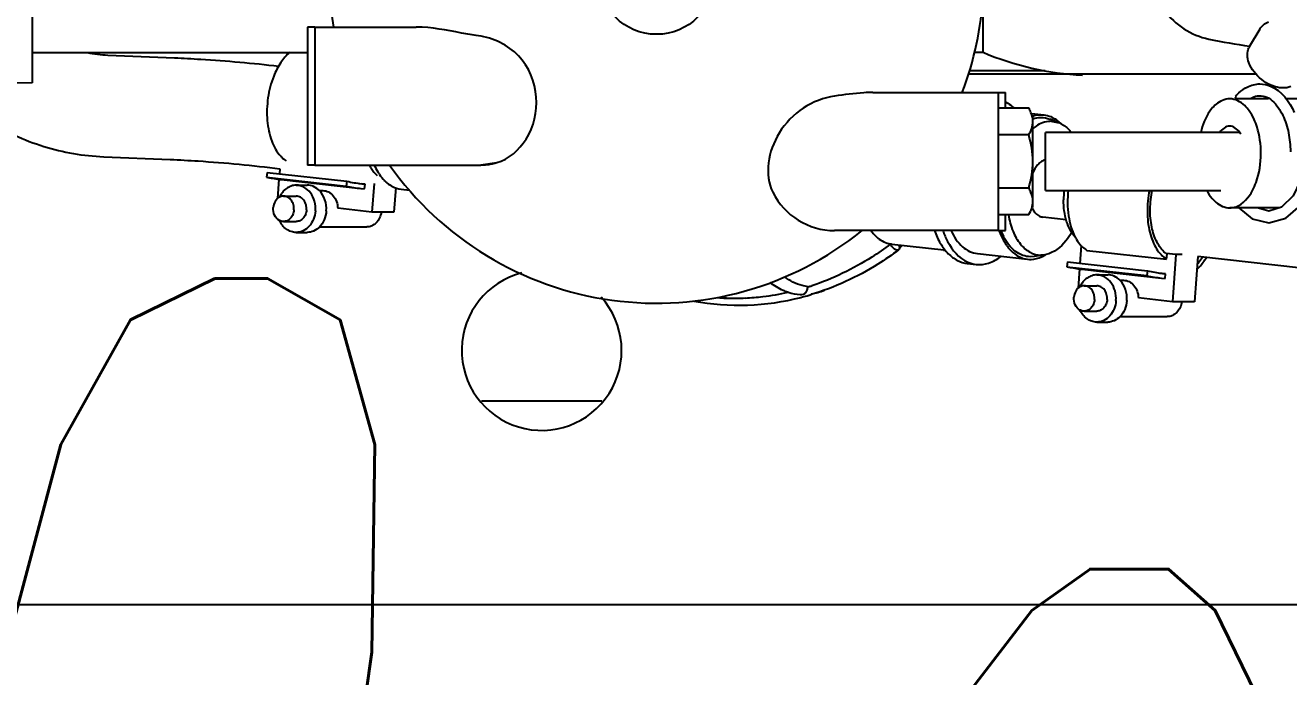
# Model space of a CAD drawing. Header units: millimetres. Extents: x 9130 to 9550, y -18883 to -17651.
# Drawn here: x 9351.85 to 9353.588, y -18047.655 to -18046.759 of the extents above; entities that cross this region are included whole.
import ezdxf

# ---------------------------------------------------------------- set-up
doc = ezdxf.new("R2010")
doc.units = ezdxf.units.MM
for name, color, linetype in [('1978540_DXF_CONTINUOUS_LINE', 7, 'Continuous'), ('2588541_VG01DXF_CONTINUOUS_LINE', 7, 'Continuous'), ('2620490_VG01DXF_CONTINUOUS_LINE', 7, 'Continuous'), ('2685282_CP02DXF_CONTINUOUS_LINE', 7, 'Continuous'), ('3551370_DKREDXF_CONTINUOUS_LINE', 7, 'Continuous'), ('3570567_DXF_CONTINUOUS_LINE', 7, 'Continuous'), ('3570570_DXF_CONTINUOUS_LINE', 7, 'Continuous'), ('3884027_DKREDXF_CONTINUOUS_LINE', 7, 'Continuous')]:
    doc.layers.add(name, color=color, linetype=linetype)
doc.styles.add('KOTE ZA MONNTAZU', font='simplex.shx', dxfattribs={"width": 0.7, "oblique": 8, "height": 3})
doc.dimstyles.new('KOTE ZA MONTAZU u cm', dxfattribs={"dimscale": 0, "dimtxt": 1.5, "dimasz": 1.5, "dimexe": 0.8, "dimexo": 0.1, "dimgap": 1, "dimtad": 1, "dimdec": 1, "dimlfac": 10, "dimzin": 12, "dimdsep": 46, "dimtxsty": 'KOTE ZA MONNTAZU', "dimcen": 1.5, "dimclrt": 1, "dimadec": 0, "dimazin": 0, "dimtfac": 1, "dimtdec": 1, "dimtmove": 0, "dimatfit": 3, "dimfxl": 1, "dimtolj": 2, "dimtzin": 0, "dimarcsym": 0})

# ---------------------------------------------------------------- blocks, each defined once
blk = doc.blocks.new('*D1102')
at = {"color": 0, "lineweight": -2, "transparency": 16777216}
for p, q in [((9345.4099, -18047.6265), (9345.4099, -18048.7074)), ((9359.4099, -18047.6265), (9359.4099, -18048.7074)), ((9346.0099, -18048.5074), (9358.8099, -18048.5074))]:
    blk.add_line(p, q, dxfattribs=at)
at = {"color": 0, "transparency": 16777216}
for points in [[(9346.0099, -18048.4074), (9346.0099, -18048.6074), (9345.4099, -18048.5074)], [(9358.8099, -18048.4074), (9358.8099, -18048.6074), (9359.4099, -18048.5074)]]:
    blk.add_solid(points, dxfattribs=at)
at = {"layer": 'Defpoints', "color": 0, "transparency": 16777216}
for p in [(9345.4099, -18047.5265), (9359.4099, -18047.5265), (9359.4099, -18048.5074)]:
    blk.add_point(p, dxfattribs=at)
at = {"color": 1, "transparency": 16777216, "insert": (9352.4099, -18047.7074), "char_height": 3, "width": 6.923188, "attachment_point": 5, "style": 'KOTE ZA MONNTAZU'}
blk.add_mtext('\\A2;{\\H0.4x;140 cm}', dxfattribs=at)

msp = doc.modelspace()

# ---------------------------------------------------------------- linework, layer by layer
at = {"layer": '1978540_DXF_CONTINUOUS_LINE', "color": 7, "linetype": 'Continuous'}
for p, q in [((9353.2341, -18046.8804), (9353.2507, -18046.8823)), ((9353.2719, -18046.8934), (9353.2587, -18046.8882)), ((9353.2604, -18046.8912), (9353.2719, -18046.8934)), ((9352.3665, -18046.9845), (9352.3783, -18046.9859)), ((9353.2814, -18047.0266), (9353.2491, -18047.023)), ((9353.0395, -18047.0603), (9353.0414, -18047.0603)), ((9353.0414, -18047.0601), (9353.1129, -18047.0681)), ((9353.1129, -18047.0675), (9353.1128, -18047.069)), ((9353.1156, -18047.0693), (9353.1128, -18047.069)), ((9353.1455, -18047.0869), (9353.1576, -18047.0882)), ((9353.1459, -18047.085), (9353.146, -18047.085)), ((9353.1593, -18047.0733), (9353.2284, -18047.0811)), ((9353.2376, -18047.0771), (9353.2324, -18047.0775)), ((9353.2516, -18047.0749), (9353.2376, -18047.0771)), ((9353.2516, -18047.0749), (9353.2467, -18047.0753)), ((9352.8285, -18047.1346), (9352.8283, -18047.1347))]:
    msp.add_line(p, q, dxfattribs=at)
for centre, radius, start, end in [((9353.2595, -18046.9245), 0.0334, 64.408, 68.2573), ((9353.2373, -18046.9303), 0.0513, 44.288, 46.9154), ((9353.2704, -18046.9436), 0.055, 126.0212, 129.4226), ((9352.3956, -18046.924), 0.0714, 210.9999, 214.6903), ((9352.3799, -18046.9366), 0.0512, 224.6005, 226.7122), ((9352.3787, -18046.9378), 0.0495, 226.72, 227.4558), ((9353.275, -18047.0093), 0.0894, 201.3372, 206.7208), ((9353.0451, -18047.0272), 0.0331, 260.4836, 263.6059), ((9352.8588, -18046.7985), 0.3294, 305.9918, 306.2881), ((9352.8598, -18046.8), 0.3276, 306.2878, 306.8612), ((9353.2281, -18047.035), 0.047, 294.5627, 300.4442), ((9353.2464, -18047.0418), 0.0335, 279.0303, 282.1116), ((9353.2266, -18047.0323), 0.0501, 300.3892, 300.9509), ((9353.2259, -18047.0313), 0.0513, 300.9546, 302.4123), ((9352.8221, -18046.7859), 0.3491, 287.3871, 288.2486), ((9352.831, -18046.7998), 0.3445, 259.6326, 284.3944), ((9352.8253, -18046.8011), 0.3336, 265.9719, 269.9987), ((9352.831, -18046.7339), 0.4008, 266.2124, 267.5686), ((9352.8253, -18046.8013), 0.3334, 270.0001, 270.5145), ((9352.8253, -18046.8011), 0.3335, 270.5516, 272.5024), ((9352.8253, -18046.8003), 0.3344, 272.5047, 276.6732), ((9352.8247, -18046.796), 0.3387, 276.6828, 282.6487), ((9352.9204, -18047.0583), 0.0714, 252.3688, 266.131), ((9352.8288, -18046.7897), 0.3548, 284.3203, 285.7514), ((9352.8283, -18046.7879), 0.3568, 285.7509, 286.6711)]:
    msp.add_arc(centre, radius, start, end, dxfattribs=at)
msp.add_ellipse((9353.1548, -18046.9722), major_axis=(-0.1961, 0.0158), ratio=0.50761, start_param=1.396559, end_param=1.403575, dxfattribs=at)
for points, knots in [([(9353.198, -18046.8644), (9353.199, -18046.8649), (9353.203, -18046.8673), (9353.2066, -18046.8703), (9353.2092, -18046.8728)], [0, 0, 0, 0, 0.241424, 1, 1, 1, 1]), ([(9353.2356, -18046.884), (9353.2368, -18046.8836), (9353.2417, -18046.8822), (9353.2469, -18046.8819), (9353.2507, -18046.8823)], [0, 0, 0, 0, 0.257783, 1, 1, 1, 1]), ([(9353.2604, -18046.8912), (9353.2592, -18046.8912), (9353.2545, -18046.8915), (9353.2498, -18046.8928), (9353.2464, -18046.8943)], [0, 0, 0, 0, 0.242696, 1, 1, 1, 1]), ([(9353.274, -18046.8943), (9353.2753, -18046.895), (9353.2809, -18046.8981), (9353.2857, -18046.9027), (9353.2887, -18046.9065)], [0, 0, 0, 0, 0.235623, 1, 1, 1, 1]), ([(9353.2446, -18046.9487), (9353.2441, -18046.9492), (9353.2421, -18046.9511), (9353.2405, -18046.9533), (9353.2393, -18046.9551)], [0, 0, 0, 0, 0.237083, 1, 1, 1, 1]), ([(9353.253, -18046.9439), (9353.2523, -18046.9441), (9353.2492, -18046.9451), (9353.2464, -18046.947), (9353.2446, -18046.9487)], [0, 0, 0, 0, 0.232833, 1, 1, 1, 1]), ([(9352.3228, -18046.9518), (9352.3236, -18046.9532), (9352.3267, -18046.9583), (9352.3305, -18046.963), (9352.3337, -18046.9659)], [0, 0, 0, 0, 0.265306, 1, 1, 1, 1]), ([(9352.3453, -18046.9743), (9352.346, -18046.975), (9352.3489, -18046.9775), (9352.3522, -18046.9796), (9352.3547, -18046.9809)], [0, 0, 0, 0, 0.25905, 1, 1, 1, 1]), ([(9353.235, -18047.0111), (9353.2353, -18047.0117), (9353.2365, -18047.0141), (9353.2381, -18047.0163), (9353.2394, -18047.0177)], [0, 0, 0, 0, 0.264986, 1, 1, 1, 1]), ([(9353.2019, -18047.02), (9353.2032, -18047.0277), (9353.2071, -18047.042), (9353.2171, -18047.06), (9353.2305, -18047.0723), (9353.2415, -18047.0753), (9353.2467, -18047.0753)], [0, 0, 0, 0, 0.306666, 0.572753, 0.798236, 1, 1, 1, 1]), ([(9353.0172, -18047.047), (9353.0188, -18047.0487), (9353.0251, -18047.0547), (9353.0334, -18047.0588), (9353.0396, -18047.0599)], [0, 0, 0, 0, 0.270283, 1, 1, 1, 1]), ([(9353.1001, -18047.0416), (9353.1024, -18047.0478), (9353.1076, -18047.0592), (9353.1182, -18047.0734), (9353.1309, -18047.0832), (9353.1407, -18047.0863), (9353.1454, -18047.0869)], [0, 0, 0, 0, 0.294237, 0.555215, 0.786615, 1, 1, 1, 1]), ([(9353.1118, -18047.0416), (9353.1136, -18047.0467), (9353.1208, -18047.0637), (9353.1338, -18047.0795), (9353.1459, -18047.085)], [0, 0, 0, 0, 0.289935, 1, 1, 1, 1]), ([(9353.1231, -18047.0417), (9353.1269, -18047.05), (9353.1361, -18047.0644), (9353.1519, -18047.0725), (9353.1593, -18047.0733)], [0, 0, 0, 0, 0.548899, 1, 1, 1, 1]), ([(9353.189, -18047.0417), (9353.191, -18047.0471), (9353.1955, -18047.057), (9353.2047, -18047.0694), (9353.2158, -18047.0779), (9353.2243, -18047.0806), (9353.2284, -18047.0811)], [0, 0, 0, 0, 0.294237, 0.555213, 0.78661, 1, 1, 1, 1]), ([(9353.2324, -18047.0775), (9353.2288, -18047.0775), (9353.2213, -18047.0762), (9353.2069, -18047.0681), (9353.1992, -18047.0573), (9353.1952, -18047.0495)], [0, 0, 0, 0, 0.22263, 0.456433, 1, 1, 1, 1]), ([(9353.289, -18047.0442), (9353.2866, -18047.0482), (9353.2779, -18047.0612), (9353.2644, -18047.0722), (9353.2534, -18047.0746)], [0, 0, 0, 0, 0.291368, 1, 1, 1, 1]), ([(9353.0509, -18047.068), (9353.0417, -18047.075), (9353.0046, -18047.1007), (9352.9629, -18047.12), (9352.9307, -18047.1296)], [0, 0, 0, 0, 0.255216, 1, 1, 1, 1]), ([(9353.0395, -18047.0603), (9353.0312, -18047.0666), (9352.9977, -18047.0899), (9352.9604, -18047.1079), (9352.9315, -18047.1175)], [0, 0, 0, 0, 0.255138, 1, 1, 1, 1]), ([(9353.0509, -18047.068), (9353.0504, -18047.0684), (9353.0483, -18047.0689), (9353.0448, -18047.067), (9353.0426, -18047.0649), (9353.0415, -18047.0635)], [0, 0, 0, 0, 0.170813, 0.52924, 1, 1, 1, 1]), ([(9353.0511, -18047.0612), (9353.0514, -18047.0619), (9353.0522, -18047.064), (9353.0522, -18047.0671), (9353.0509, -18047.068)], [0, 0, 0, 0, 0.33034, 1, 1, 1, 1]), ([(9353.1576, -18047.0882), (9353.1633, -18047.0889), (9353.1758, -18047.0873), (9353.1865, -18047.0811), (9353.1915, -18047.0772)], [0, 0, 0, 0, 0.472778, 1, 1, 1, 1]), ([(9353.2284, -18047.0811), (9353.23, -18047.0812), (9353.2366, -18047.0815), (9353.2431, -18047.0798), (9353.2476, -18047.0777)], [0, 0, 0, 0, 0.243116, 1, 1, 1, 1]), ([(9352.9265, -18047.1188), (9352.9237, -18047.1185), (9352.9121, -18047.1165), (9352.9013, -18047.1108), (9352.8943, -18047.1053)], [0, 0, 0, 0, 0.242949, 1, 1, 1, 1]), ([(9352.8988, -18047.1264), (9352.8965, -18047.1257), (9352.8877, -18047.1224), (9352.8796, -18047.1175), (9352.874, -18047.1131)], [0, 0, 0, 0, 0.246254, 1, 1, 1, 1]), ([(9352.9156, -18047.1295), (9352.917, -18047.1296), (9352.9199, -18047.1295), (9352.9233, -18047.127), (9352.9252, -18047.1233), (9352.926, -18047.1206), (9352.9265, -18047.1191)], [0, 0, 0, 0, 0.265181, 0.487834, 0.721414, 1, 1, 1, 1])]:
    msp.add_open_spline(points, degree=3, knots=knots, dxfattribs=at)
for points in [[(9353.2356, -18046.8877), (9353.2392, -18046.8865), (9353.243, -18046.8858), (9353.2467, -18046.8858)], [(9353.2464, -18046.8943), (9353.2435, -18046.8956), (9353.2407, -18046.8973), (9353.2381, -18046.8992)], [(9353.2467, -18046.8858), (9353.2508, -18046.8858), (9353.2549, -18046.8867), (9353.2587, -18046.8882)], [(9353.2507, -18046.8823), (9353.254, -18046.8827), (9353.2572, -18046.8835), (9353.2602, -18046.8848)], [(9353.2602, -18046.8848), (9353.2629, -18046.886), (9353.2655, -18046.8875), (9353.2679, -18046.8892)], [(9353.2679, -18046.8892), (9353.2694, -18046.8903), (9353.2709, -18046.8916), (9353.2723, -18046.8928)], [(9352.3297, -18046.9516), (9352.3311, -18046.9547), (9352.3327, -18046.9578), (9352.3345, -18046.9608)], [(9352.3369, -18046.9646), (9352.3389, -18046.9674), (9352.3411, -18046.9701), (9352.3435, -18046.9725)], [(9353.2393, -18046.9551), (9353.2378, -18046.9573), (9353.2366, -18046.9597), (9353.2355, -18046.9621)], [(9352.3547, -18046.9809), (9352.3584, -18046.9828), (9352.3624, -18046.9841), (9352.3665, -18046.9845)], [(9353.2394, -18047.0177), (9353.2409, -18047.0194), (9353.2427, -18047.0208), (9353.2447, -18047.0217)], [(9353.2447, -18047.0217), (9353.2461, -18047.0224), (9353.2476, -18047.0228), (9353.2491, -18047.023)], [(9353.013, -18047.0418), (9353.0143, -18047.0436), (9353.0157, -18047.0453), (9353.0172, -18047.047)], [(9353.0415, -18047.0635), (9353.0408, -18047.0625), (9353.0401, -18047.0614), (9353.0395, -18047.0603)], [(9353.146, -18047.085), (9353.1497, -18047.0867), (9353.1536, -18047.0878), (9353.1576, -18047.0882)], [(9352.9489, -18047.124), (9352.943, -18047.1264), (9352.9368, -18047.1281), (9352.9305, -18047.129)]]:
    msp.add_open_spline(points, degree=3, dxfattribs=at)
at = {"layer": '2588541_VG01DXF_CONTINUOUS_LINE', "color": 7, "linetype": 'Continuous'}
for p, q in [((9351.9633, -18046.8001), (9352.0548, -18046.8039)), ((9351.9575, -18046.94), (9352.049, -18046.9438)), ((9353.6051, -18047.0931), (9353.4626, -18047.0771))]:
    msp.add_line(p, q, dxfattribs=at)
for centre, radius, start, end in [((9351.971, -18046.6175), 0.1827, 258.5166, 267.5835), ((9353.3982, -18046.9995), 0.1204, 173.662, 179.9762)]:
    msp.add_arc(centre, radius, start, end, dxfattribs=at)
for points, knots in [([(9351.6827, -18046.7699), (9351.6964, -18046.7944), (9351.7302, -18046.8402), (9351.7964, -18046.8937), (9351.8737, -18046.9291), (9351.9296, -18046.9388), (9351.9575, -18046.94)], [0, 0, 0, 0, 0.250152, 0.501004, 0.751314, 1, 1, 1, 1]), ([(9352.0548, -18046.8039), (9352.0668, -18046.8044), (9352.1147, -18046.8069), (9352.1625, -18046.8111), (9352.1981, -18046.8153)], [0, 0, 0, 0, 0.251344, 1, 1, 1, 1]), ([(9352.049, -18046.9438), (9352.0618, -18046.9443), (9352.1122, -18046.947), (9352.1625, -18046.9517), (9352.1998, -18046.9566)], [0, 0, 0, 0, 0.254123, 1, 1, 1, 1]), ([(9353.2937, -18047.0507), (9353.2882, -18047.0447), (9353.28, -18047.0276), (9353.2778, -18047.0094), (9353.2778, -18046.9994)], [0, 0, 0, 0, 0.451887, 1, 1, 1, 1])]:
    msp.add_open_spline(points, degree=3, knots=knots, dxfattribs=at)
at = {"layer": '2620490_VG01DXF_CONTINUOUS_LINE', "color": 7, "linetype": 'Continuous'}
for p, q in [((9352.1822, -18046.9615), (9352.1812, -18046.968)), ((9352.1822, -18046.9615), (9352.292, -18046.9738)), ((9352.1996, -18046.9567), (9352.1991, -18046.9634)), ((9352.1812, -18046.968), (9352.291, -18046.9803)), ((9352.1985, -18046.971), (9352.1966, -18046.9975)), ((9352.2014, -18046.9714), (9352.3112, -18046.9837)), ((9352.2222, -18046.9791), (9352.2372, -18046.9791)), ((9352.292, -18046.9738), (9352.291, -18046.9803)), ((9352.3086, -18046.9767), (9352.3169, -18046.9776)), ((9352.3112, -18046.9837), (9352.3164, -18046.9842)), ((9352.3169, -18046.9776), (9352.3119, -18046.9771)), ((9352.3164, -18046.9842), (9352.3169, -18046.9776)), ((9352.3293, -18046.977), (9352.3264, -18047.0161)), ((9352.3592, -18046.9824), (9352.3567, -18047.0161)), ((9352.2049, -18046.9941), (9352.2222, -18046.9941)), ((9352.2541, -18046.9866), (9352.259, -18046.9866)), ((9352.3264, -18047.0161), (9352.2794, -18047.0108)), ((9352.3567, -18047.0161), (9352.3264, -18047.0161)), ((9352.2049, -18047.0291), (9352.2222, -18047.0291)), ((9352.2541, -18047.0366), (9352.3192, -18047.0366)), ((9352.2222, -18047.0441), (9352.2372, -18047.0441)), ((9353.3022, -18047.0623), (9353.3003, -18047.0867)), ((9353.3099, -18047.0688), (9353.4196, -18047.0811)), ((9353.2834, -18047.0848), (9353.2825, -18047.0913)), ((9353.2834, -18047.0848), (9353.3932, -18047.0971)), ((9353.4324, -18047.0747), (9353.419, -18047.0732)), ((9353.4196, -18047.0811), (9353.4202, -18047.0742)), ((9353.4324, -18047.0747), (9353.4276, -18047.1394)), ((9353.4409, -18047.0747), (9353.4324, -18047.0747)), ((9353.4626, -18047.0771), (9353.4579, -18047.1394)), ((9353.2825, -18047.0913), (9353.3922, -18047.1036)), ((9353.2998, -18047.0943), (9353.2978, -18047.1209)), ((9353.3027, -18047.0947), (9353.4124, -18047.107)), ((9353.3235, -18047.1025), (9353.3385, -18047.1025)), ((9353.3932, -18047.0971), (9353.3922, -18047.1036)), ((9353.4098, -18047.1), (9353.4182, -18047.101)), ((9353.4182, -18047.101), (9353.4132, -18047.1005)), ((9353.4177, -18047.1075), (9353.4182, -18047.101)), ((9353.3062, -18047.1175), (9353.3235, -18047.1175)), ((9353.3553, -18047.11), (9353.3603, -18047.11)), ((9353.4124, -18047.107), (9353.4177, -18047.1075)), ((9353.4276, -18047.1394), (9353.3807, -18047.1341)), ((9353.4579, -18047.1394), (9353.4276, -18047.1394)), ((9353.3062, -18047.1525), (9353.3235, -18047.1525)), ((9353.3235, -18047.1675), (9353.3385, -18047.1675)), ((9353.3553, -18047.16), (9353.4205, -18047.16))]:
    msp.add_line(p, q, dxfattribs=at)
for centre, radius, start, end in [((9352.2218, -18046.7893), 0.1832, 257.1886, 262.691), ((9352.2217, -18046.7903), 0.1823, 262.6983, 263.6092), ((9352.3316, -18046.8017), 0.1831, 257.1884, 263.6), ((9352.3321, -18046.7973), 0.1809, 257.1884, 263.6001), ((9353.4387, -18047.0469), 0.033, 230.2813, 235.8489), ((9353.3231, -18046.9126), 0.1832, 257.1886, 262.691), ((9353.3229, -18046.9136), 0.1823, 262.6983, 263.6092), ((9353.4328, -18046.925), 0.1831, 257.1884, 263.6), ((9353.4333, -18046.9206), 0.1809, 257.1884, 263.6001)]:
    msp.add_arc(centre, radius, start, end, dxfattribs=at)
for points, knots in [([(9352.2134, -18046.7963), (9352.2086, -18046.8003), (9352.2, -18046.8105), (9352.194, -18046.8224), (9352.1913, -18046.829)], [0, 0, 0, 0, 0.465244, 1, 1, 1, 1]), ([(9352.1913, -18046.829), (9352.1875, -18046.8386), (9352.1823, -18046.8589), (9352.1813, -18046.8895), (9352.1868, -18046.9173), (9352.1954, -18046.9332), (9352.2009, -18046.9391)], [0, 0, 0, 0, 0.268905, 0.541657, 0.791601, 1, 1, 1, 1]), ([(9352.2009, -18046.9391), (9352.2015, -18046.9397), (9352.2038, -18046.9421), (9352.2065, -18046.9442), (9352.2086, -18046.9455)], [0, 0, 0, 0, 0.26014, 1, 1, 1, 1]), ([(9352.2222, -18046.9791), (9352.2199, -18046.9791), (9352.2151, -18046.9799), (9352.2062, -18046.9846), (9352.2013, -18046.9909), (9352.1992, -18046.9956)], [0, 0, 0, 0, 0.23575, 0.479049, 1, 1, 1, 1]), ([(9352.2487, -18047.0146), (9352.249, -18047.0102), (9352.2482, -18047.0013), (9352.2427, -18046.9895), (9352.2337, -18046.9812), (9352.2259, -18046.9791), (9352.2222, -18046.9791)], [0, 0, 0, 0, 0.272433, 0.533511, 0.774697, 1, 1, 1, 1]), ([(9352.2541, -18046.9866), (9352.2519, -18046.9843), (9352.2466, -18046.9805), (9352.2403, -18046.9791), (9352.2372, -18046.9791)], [0, 0, 0, 0, 0.512573, 1, 1, 1, 1]), ([(9352.1992, -18046.9956), (9352.1968, -18046.9969), (9352.1925, -18047.0013), (9352.1909, -18047.007), (9352.1907, -18047.01)], [0, 0, 0, 0, 0.477025, 1, 1, 1, 1]), ([(9352.2049, -18046.9941), (9352.2034, -18046.9941), (9352.2014, -18046.9945), (9352.1997, -18046.9954), (9352.1992, -18046.9956)], [0, 0, 0, 0, 0.74477, 1, 1, 1, 1]), ([(9352.2191, -18047.0132), (9352.2193, -18047.0108), (9352.2189, -18047.0061), (9352.2159, -18046.9997), (9352.2111, -18046.9953), (9352.2069, -18046.9941), (9352.2049, -18046.9941)], [0, 0, 0, 0, 0.272438, 0.533511, 0.774697, 1, 1, 1, 1]), ([(9352.2365, -18047.0132), (9352.2366, -18047.0108), (9352.2362, -18047.0061), (9352.2333, -18046.9997), (9352.2284, -18046.9953), (9352.2242, -18046.9941), (9352.2222, -18046.9941)], [0, 0, 0, 0, 0.272438, 0.533511, 0.774697, 1, 1, 1, 1]), ([(9352.2637, -18047.0146), (9352.2641, -18047.0094), (9352.2629, -18046.9991), (9352.2576, -18046.99), (9352.2541, -18046.9866)], [0, 0, 0, 0, 0.514785, 1, 1, 1, 1]), ([(9352.259, -18046.9866), (9352.2617, -18046.9866), (9352.2671, -18046.988), (9352.2738, -18046.9935), (9352.2782, -18047.0015), (9352.2794, -18047.0077), (9352.2794, -18047.0108)], [0, 0, 0, 0, 0.226699, 0.467473, 0.727149, 1, 1, 1, 1]), ([(9353.2842, -18046.9862), (9353.2829, -18046.9978), (9353.283, -18047.0199), (9353.289, -18047.0414), (9353.2938, -18047.0505)], [0, 0, 0, 0, 0.531434, 1, 1, 1, 1]), ([(9353.396, -18046.9862), (9353.394, -18046.9959), (9353.392, -18047.0153), (9353.3946, -18047.039), (9353.4, -18047.0559), (9353.4066, -18047.0693), (9353.4139, -18047.0776), (9353.4196, -18047.0811)], [0, 0, 0, 0, 0.289428, 0.564504, 0.689932, 0.804637, 1, 1, 1, 1]), ([(9353.4176, -18047.0722), (9353.4129, -18047.0683), (9353.4048, -18047.057), (9353.3981, -18047.036), (9353.3961, -18047.0116), (9353.398, -18046.9946), (9353.3999, -18046.9862)], [0, 0, 0, 0, 0.201413, 0.443646, 0.716398, 1, 1, 1, 1]), ([(9352.1992, -18047.0277), (9352.1963, -18047.0261), (9352.1916, -18047.0206), (9352.1904, -18047.0136), (9352.1907, -18047.01)], [0, 0, 0, 0, 0.476232, 1, 1, 1, 1]), ([(9352.2191, -18047.0132), (9352.219, -18047.0153), (9352.2181, -18047.0194), (9352.2149, -18047.0247), (9352.2104, -18047.0283), (9352.2067, -18047.0291), (9352.2049, -18047.0291)], [0, 0, 0, 0, 0.272822, 0.531841, 0.772542, 1, 1, 1, 1]), ([(9352.2365, -18047.0132), (9352.2363, -18047.0153), (9352.2354, -18047.0194), (9352.2322, -18047.0247), (9352.2277, -18047.0283), (9352.224, -18047.0291), (9352.2222, -18047.0291)], [0, 0, 0, 0, 0.272822, 0.531841, 0.772542, 1, 1, 1, 1]), ([(9352.2487, -18047.0146), (9352.2484, -18047.0185), (9352.2467, -18047.0261), (9352.2408, -18047.0359), (9352.2324, -18047.0425), (9352.2255, -18047.0441), (9352.2222, -18047.0441)], [0, 0, 0, 0, 0.27281, 0.531839, 0.772541, 1, 1, 1, 1]), ([(9352.2637, -18047.0146), (9352.2634, -18047.0188), (9352.2615, -18047.0269), (9352.2569, -18047.0339), (9352.2541, -18047.0367)], [0, 0, 0, 0, 0.514427, 1, 1, 1, 1]), ([(9352.3393, -18047.0161), (9352.3389, -18047.0189), (9352.3373, -18047.0243), (9352.3328, -18047.031), (9352.3265, -18047.0355), (9352.3216, -18047.0366), (9352.3192, -18047.0366)], [0, 0, 0, 0, 0.272497, 0.530559, 0.77128, 1, 1, 1, 1]), ([(9352.2222, -18047.0441), (9352.2199, -18047.0441), (9352.2151, -18047.0433), (9352.2062, -18047.0387), (9352.2013, -18047.0323), (9352.1991, -18047.0276)], [0, 0, 0, 0, 0.23572, 0.479009, 1, 1, 1, 1]), ([(9352.2049, -18047.0291), (9352.2034, -18047.0291), (9352.2014, -18047.0287), (9352.1996, -18047.0279), (9352.1992, -18047.0277)], [0, 0, 0, 0, 0.744705, 1, 1, 1, 1]), ([(9352.2541, -18047.0367), (9352.2519, -18047.039), (9352.2466, -18047.0428), (9352.2403, -18047.0441), (9352.2372, -18047.0441)], [0, 0, 0, 0, 0.512569, 1, 1, 1, 1]), ([(9353.2938, -18047.0505), (9353.2944, -18047.0516), (9353.2968, -18047.0559), (9353.2997, -18047.0598), (9353.3021, -18047.0624)], [0, 0, 0, 0, 0.263573, 1, 1, 1, 1]), ([(9353.3021, -18047.0624), (9353.3027, -18047.0631), (9353.3051, -18047.0654), (9353.3078, -18047.0675), (9353.3099, -18047.0688)], [0, 0, 0, 0, 0.26014, 1, 1, 1, 1]), ([(9353.4612, -18047.0951), (9353.4625, -18047.0939), (9353.4674, -18047.0889), (9353.4716, -18047.0831), (9353.4744, -18047.0784)], [0, 0, 0, 0, 0.236144, 1, 1, 1, 1]), ([(9353.4694, -18047.0779), (9353.4688, -18047.0788), (9353.4665, -18047.0821), (9353.4639, -18047.0852), (9353.4618, -18047.0874)], [0, 0, 0, 0, 0.258753, 1, 1, 1, 1]), ([(9353.3235, -18047.1025), (9353.3211, -18047.1025), (9353.3164, -18047.1033), (9353.3075, -18047.1079), (9353.3026, -18047.1143), (9353.3004, -18047.1189)], [0, 0, 0, 0, 0.23575, 0.479049, 1, 1, 1, 1]), ([(9353.3499, -18047.1379), (9353.3502, -18047.1335), (9353.3494, -18047.1246), (9353.3439, -18047.1129), (9353.3349, -18047.1046), (9353.3272, -18047.1025), (9353.3235, -18047.1025)], [0, 0, 0, 0, 0.272433, 0.533511, 0.774697, 1, 1, 1, 1]), ([(9353.3554, -18047.1099), (9353.3531, -18047.1076), (9353.3479, -18047.1039), (9353.3415, -18047.1025), (9353.3385, -18047.1025)], [0, 0, 0, 0, 0.512573, 1, 1, 1, 1]), ([(9353.3005, -18047.1189), (9353.298, -18047.1202), (9353.2938, -18047.1246), (9353.2922, -18047.1304), (9353.2919, -18047.1334)], [0, 0, 0, 0, 0.477025, 1, 1, 1, 1]), ([(9353.3062, -18047.1175), (9353.3047, -18047.1175), (9353.3027, -18047.1179), (9353.3009, -18047.1187), (9353.3005, -18047.1189)], [0, 0, 0, 0, 0.74477, 1, 1, 1, 1]), ([(9353.3204, -18047.1366), (9353.3206, -18047.1342), (9353.3201, -18047.1294), (9353.3172, -18047.1231), (9353.3123, -18047.1186), (9353.3081, -18047.1175), (9353.3062, -18047.1175)], [0, 0, 0, 0, 0.272438, 0.533511, 0.774697, 1, 1, 1, 1]), ([(9353.3377, -18047.1366), (9353.3379, -18047.1342), (9353.3374, -18047.1294), (9353.3345, -18047.1231), (9353.3296, -18047.1186), (9353.3255, -18047.1175), (9353.3235, -18047.1175)], [0, 0, 0, 0, 0.272438, 0.533511, 0.774697, 1, 1, 1, 1]), ([(9353.3649, -18047.1379), (9353.3653, -18047.1327), (9353.3641, -18047.1224), (9353.3588, -18047.1134), (9353.3554, -18047.1099)], [0, 0, 0, 0, 0.514785, 1, 1, 1, 1]), ([(9353.3603, -18047.11), (9353.3629, -18047.11), (9353.3684, -18047.1113), (9353.3751, -18047.1168), (9353.3795, -18047.1248), (9353.3806, -18047.131), (9353.3807, -18047.1341)], [0, 0, 0, 0, 0.226699, 0.467473, 0.727149, 1, 1, 1, 1]), ([(9353.3004, -18047.151), (9353.2976, -18047.1495), (9353.2928, -18047.1439), (9353.2917, -18047.1369), (9353.2919, -18047.1334)], [0, 0, 0, 0, 0.476232, 1, 1, 1, 1]), ([(9353.3204, -18047.1366), (9353.3202, -18047.1387), (9353.3193, -18047.1428), (9353.3162, -18047.148), (9353.3116, -18047.1516), (9353.3079, -18047.1525), (9353.3062, -18047.1525)], [0, 0, 0, 0, 0.272822, 0.531841, 0.772542, 1, 1, 1, 1]), ([(9353.3377, -18047.1366), (9353.3376, -18047.1387), (9353.3366, -18047.1428), (9353.3335, -18047.148), (9353.3289, -18047.1516), (9353.3252, -18047.1525), (9353.3235, -18047.1525)], [0, 0, 0, 0, 0.272822, 0.531841, 0.772542, 1, 1, 1, 1]), ([(9353.3499, -18047.1379), (9353.3496, -18047.1419), (9353.3479, -18047.1495), (9353.3421, -18047.1592), (9353.3336, -18047.1659), (9353.3268, -18047.1675), (9353.3235, -18047.1675)], [0, 0, 0, 0, 0.27281, 0.531839, 0.772541, 1, 1, 1, 1]), ([(9353.3649, -18047.1379), (9353.3646, -18047.1421), (9353.3627, -18047.1502), (9353.3582, -18047.1572), (9353.3554, -18047.1601)], [0, 0, 0, 0, 0.514427, 1, 1, 1, 1]), ([(9353.4406, -18047.1394), (9353.4401, -18047.1422), (9353.4386, -18047.1476), (9353.434, -18047.1543), (9353.4278, -18047.1589), (9353.4228, -18047.16), (9353.4205, -18047.16)], [0, 0, 0, 0, 0.272497, 0.530559, 0.77128, 1, 1, 1, 1]), ([(9353.3235, -18047.1675), (9353.3211, -18047.1675), (9353.3163, -18047.1667), (9353.3074, -18047.162), (9353.3025, -18047.1556), (9353.3004, -18047.151)], [0, 0, 0, 0, 0.23572, 0.479009, 1, 1, 1, 1]), ([(9353.3062, -18047.1525), (9353.3047, -18047.1525), (9353.3027, -18047.1521), (9353.3009, -18047.1512), (9353.3004, -18047.151)], [0, 0, 0, 0, 0.744705, 1, 1, 1, 1]), ([(9353.3554, -18047.1601), (9353.3531, -18047.1623), (9353.3479, -18047.1661), (9353.3415, -18047.1675), (9353.3385, -18047.1675)], [0, 0, 0, 0, 0.512569, 1, 1, 1, 1])]:
    msp.add_open_spline(points, degree=3, knots=knots, dxfattribs=at)
at = {"layer": '2685282_CP02DXF_CONTINUOUS_LINE', "color": 7, "linetype": 'Continuous'}
msp.add_arc((9353.3269, -18046.4155), 0.413, 247.2237, 266.8124, dxfattribs=at)
at = {"layer": '3551370_DKREDXF_CONTINUOUS_LINE', "color": 6, "linetype": 'Continuous'}
for p in [(9351.8589, -18046.3138), (9351.7787, -18046.8367)]:
    msp.add_line(p, (9351.8589, -18046.8381), dxfattribs=at)
at = {"layer": '3570567_DXF_CONTINUOUS_LINE', "color": 7, "linetype": 'Continuous'}
msp.add_line((9353.1482, -18046.8215), (9353.2525, -18046.8215), dxfattribs=at)
at = {"layer": '3570570_DXF_CONTINUOUS_LINE', "color": 7, "linetype": 'Continuous'}
for p, q in [((9353.5432, -18046.8265), (9353.1466, -18046.8265)), ((9359.4099, -18047.5565), (9345.4099, -18047.5565))]:
    msp.add_line(p, q, dxfattribs=at)
at = {"layer": '3570570_DXF_CONTINUOUS_LINE', "color": 3, "linetype": 'Continuous'}
msp.add_line((9352.6426, -18047.2765), (9352.4772, -18047.2765), dxfattribs=at)
at = {"layer": '3570570_DXF_CONTINUOUS_LINE', "color": 7, "linetype": 'Continuous'}
msp.add_arc((9352.5599, -18047.2065), 0.11, 104.2648, 41.8415, dxfattribs=at)
at = {"layer": '3884027_DKREDXF_CONTINUOUS_LINE', "color": 6, "linetype": 'Continuous'}
for p, q in [((9353.1669, -18046.7193), (9353.1669, -18046.7965)), ((9352.2479, -18046.7615), (9352.2479, -18046.9515)), ((9352.2479, -18046.7615), (9352.3875, -18046.7615)), ((9353.5477, -18046.7644), (9353.5333, -18046.7889)), ((9351.8589, -18046.7965), (9352.2379, -18046.7965)), ((9353.1669, -18046.7965), (9353.155, -18046.7965)), ((9353.0153, -18046.8515), (9353.1879, -18046.8515)), ((9353.1879, -18046.8515), (9353.1879, -18047.0415)), ((9353.5595, -18046.8603), (9353.5139, -18046.8603)), ((9353.6138, -18046.8603), (9353.5837, -18046.8603)), ((9353.2299, -18046.8732), (9353.1879, -18046.8732)), ((9353.2356, -18047.01), (9353.2356, -18046.883)), ((9353.2299, -18046.9098), (9353.1879, -18046.9098)), ((9353.52, -18046.9068), (9353.253, -18046.9068)), ((9352.4729, -18046.9515), (9352.4982, -18046.9481)), ((9352.2479, -18046.9515), (9352.4729, -18046.9515)), ((9353.2299, -18046.9832), (9353.1879, -18046.9832)), ((9353.253, -18046.9862), (9353.4943, -18046.9862)), ((9353.5745, -18047.0103), (9353.5063, -18047.0103)), ((9353.2299, -18047.0198), (9353.1879, -18047.0198)), ((9353.1879, -18047.0415), (9352.9629, -18047.0415))]:
    msp.add_line(p, q, dxfattribs=at)
at = {"layer": '3884027_DKREDXF_CONTINUOUS_LINE', "color": 7, "linetype": 'Continuous'}
for p, q in [((9352.2379, -18046.7615), (9352.2379, -18046.9515)), ((9352.2479, -18046.7615), (9352.2379, -18046.7615)), ((9353.1879, -18046.8515), (9353.1979, -18046.8515)), ((9353.1979, -18046.8732), (9353.1979, -18046.8515)), ((9353.253, -18046.9862), (9353.253, -18046.9068)), ((9352.2479, -18046.9515), (9352.2379, -18046.9515)), ((9353.1979, -18047.0415), (9353.1979, -18047.0198)), ((9353.1879, -18047.0415), (9353.1979, -18047.0415))]:
    msp.add_line(p, q, dxfattribs=at)
at = {"layer": '3884027_DKREDXF_CONTINUOUS_LINE', "color": 6, "linetype": 'Continuous'}
for points in [[(9353.5189, -18047.0103), (9353.537, -18047.0252), (9353.5603, -18047.0308), (9353.5835, -18047.0244), (9353.6036, -18047.0069), (9353.617, -18046.9822)], [(9353.6031, -18046.9737), (9353.5934, -18046.9939), (9353.5777, -18047.0093)], [(9353.5777, -18047.0093), (9353.56, -18047.0148), (9353.5439, -18047.0103)]]:
    msp.add_lwpolyline(points, dxfattribs=at)
msp.add_circle((9352.7179, -18046.6915), 0.08, dxfattribs=at)
for centre, radius, start, end in [((9352.7179, -18046.6915), 0.45, 176.8153, 188.949), ((9352.7179, -18046.6915), 0.45, 339.1725, 356.8153), ((9353.4979, -18046.6801), 0.1, 215.5582, 258.3899), ((9353.6589, -18045.8965), 0.9, 258.3899, 261.9924), ((9353.5494, -18046.7983), 0.0186, 149.9313, 153.5967), ((9353.5843, -18046.7935), 0.0524, 246.176, 247.7904), ((9353.5646, -18046.9009), 0.0669, 138.0107, 139.3296), ((9353.5631, -18046.8995), 0.0648, 136.6726, 138.0107), ((9353.5612, -18046.8978), 0.0623, 134.6804, 136.6768), ((9353.5593, -18046.8958), 0.0595, 132.7152, 134.6799), ((9353.5729, -18046.9318), 0.1093, 164.5762, 166.6815), ((9352.7179, -18046.6915), 0.45, 215.2944, 308.9424), ((9352.9629, -18046.9465), 0.095, 206.5365, 270)]:
    msp.add_arc(centre, radius, start, end, dxfattribs=at)
at = {"layer": '3884027_DKREDXF_CONTINUOUS_LINE', "color": 7, "linetype": 'Continuous'}
for centre, radius, start, end in [((9353.4928, -18046.9252), 0.0331, 29.7613, 34.2822), ((9352.4729, -18046.8565), 0.095, 270, 285.4677), ((9352.4729, -18046.8564), 0.0951, 278.6186, 285.4646), ((9352.4729, -18046.8565), 0.095, 276.9016, 278.6156)]:
    msp.add_arc(centre, radius, start, end, dxfattribs=at)
at = {"layer": '3884027_DKREDXF_CONTINUOUS_LINE', "color": 6, "linetype": 'Continuous'}
for points in [[(9353.5477, -18046.7644), (9353.5503, -18046.7599), (9353.5548, -18046.7563), (9353.5596, -18046.7543)], [(9353.5326, -18046.8104), (9353.5303, -18046.8041), (9353.5297, -18046.7961), (9353.5327, -18046.79)], [(9353.5399, -18046.8232), (9353.5369, -18046.8193), (9353.5343, -18046.815), (9353.5326, -18046.8104)], [(9353.5632, -18046.8415), (9353.5541, -18046.8375), (9353.5459, -18046.831), (9353.5399, -18046.8232)], [(9353.5189, -18046.8521), (9353.5223, -18046.8489), (9353.5261, -18046.8462), (9353.5303, -18046.8441)], [(9353.5303, -18046.8441), (9353.5357, -18046.8414), (9353.5419, -18046.8398), (9353.548, -18046.8398)], [(9353.5785, -18046.8453), (9353.5737, -18046.8451), (9353.569, -18046.8439), (9353.5645, -18046.842)], [(9353.5906, -18046.8434), (9353.5869, -18046.845), (9353.5826, -18046.8455), (9353.5785, -18046.8453)], [(9353.5063, -18046.8603), (9353.4996, -18046.8603), (9353.4927, -18046.8634), (9353.4876, -18046.8677)], [(9353.5395, -18046.8575), (9353.5457, -18046.8549), (9353.5537, -18046.8558), (9353.5595, -18046.8591)], [(9353.233, -18046.8794), (9353.2322, -18046.8773), (9353.2311, -18046.8752), (9353.2299, -18046.8732)], [(9353.2356, -18046.8915), (9353.2356, -18046.8874), (9353.2346, -18046.8832), (9353.233, -18046.8794)], [(9353.5399, -18046.8886), (9353.538, -18046.8844), (9353.5358, -18046.8804), (9353.5331, -18046.8767)], [(9353.2299, -18046.9098), (9353.2331, -18046.9043), (9353.2356, -18046.8979), (9353.2356, -18046.8915)], [(9353.5793, -18046.883), (9353.5829, -18046.8907), (9353.5855, -18046.8989), (9353.5872, -18046.9072)], [(9353.2356, -18046.9465), (9353.2356, -18046.9341), (9353.2334, -18046.9217), (9353.2299, -18046.9098)], [(9353.5872, -18046.9072), (9353.5889, -18046.9157), (9353.5898, -18046.9244), (9353.59, -18046.933)], [(9353.2299, -18046.9832), (9353.2334, -18046.9713), (9353.2356, -18046.9589), (9353.2356, -18046.9465)], [(9353.233, -18046.9894), (9353.2322, -18046.9873), (9353.2311, -18046.9852), (9353.2299, -18046.9832)], [(9353.2299, -18047.0198), (9353.2331, -18047.0143), (9353.2356, -18047.0079), (9353.2356, -18047.0015)], [(9353.2356, -18047.0015), (9353.2356, -18046.9974), (9353.2346, -18046.9932), (9353.233, -18046.9894)], [(9353.4748, -18046.9865), (9353.4769, -18046.9904), (9353.4793, -18046.9941), (9353.4822, -18046.9974)]]:
    msp.add_open_spline(points, degree=3, dxfattribs=at)
for points, knots in [([(9352.4729, -18046.7735), (9352.4652, -18046.7724), (9352.4368, -18046.7677), (9352.4084, -18046.7615), (9352.3875, -18046.7615)], [0, 0, 0, 0, 0.272264, 1, 1, 1, 1]), ([(9352.4982, -18046.9481), (9352.5148, -18046.9435), (9352.5453, -18046.9161), (9352.5589, -18046.8569), (9352.5341, -18046.7955), (9352.4932, -18046.7766), (9352.4729, -18046.7735)], [0, 0, 0, 0, 0.219207, 0.473813, 0.737466, 1, 1, 1, 1]), ([(9353.548, -18046.8398), (9353.5529, -18046.8398), (9353.5743, -18046.8444), (9353.5886, -18046.8643), (9353.5952, -18046.8793)], [0, 0, 0, 0, 0.22786, 1, 1, 1, 1]), ([(9352.9629, -18046.8566), (9352.9327, -18046.8608), (9352.8776, -18046.8963), (9352.8657, -18046.9645), (9352.8779, -18046.9889)], [0, 0, 0, 0, 0.527468, 1, 1, 1, 1]), ([(9353.0153, -18046.8515), (9353.0113, -18046.8515), (9352.9937, -18046.8523), (9352.9763, -18046.8547), (9352.9629, -18046.8566)], [0, 0, 0, 0, 0.231361, 1, 1, 1, 1]), ([(9353.5331, -18046.8767), (9353.5313, -18046.8742), (9353.5245, -18046.866), (9353.5139, -18046.8603), (9353.5063, -18046.8603)], [0, 0, 0, 0, 0.28807, 1, 1, 1, 1]), ([(9353.5358, -18046.8593), (9353.5364, -18046.859), (9353.5376, -18046.8583), (9353.5388, -18046.8577), (9353.5395, -18046.8575)], [0, 0, 0, 0, 0.510541, 1, 1, 1, 1]), ([(9353.5595, -18046.8591), (9353.5614, -18046.8602), (9353.5699, -18046.8664), (9353.5757, -18046.8756), (9353.5793, -18046.883)], [0, 0, 0, 0, 0.209091, 1, 1, 1, 1]), ([(9353.4876, -18046.8677), (9353.4853, -18046.8696), (9353.4759, -18046.8795), (9353.4703, -18046.8925), (9353.4675, -18046.9028)], [0, 0, 0, 0, 0.219297, 1, 1, 1, 1]), ([(9353.5493, -18046.9353), (9353.5493, -18046.9231), (9353.5471, -18046.9069), (9353.5415, -18046.892), (9353.5399, -18046.8886)], [0, 0, 0, 0, 0.765601, 1, 1, 1, 1]), ([(9353.5377, -18046.9865), (9353.5396, -18046.9829), (9353.5467, -18046.9667), (9353.5493, -18046.9488), (9353.5493, -18046.9353)], [0, 0, 0, 0, 0.230701, 1, 1, 1, 1]), ([(9353.4822, -18046.9974), (9353.4839, -18046.9994), (9353.4903, -18047.006), (9353.4996, -18047.0103), (9353.5063, -18047.0103)], [0, 0, 0, 0, 0.281933, 1, 1, 1, 1]), ([(9353.5063, -18047.0103), (9353.5092, -18047.0103), (9353.5229, -18047.0077), (9353.5327, -18046.9958), (9353.5377, -18046.9865)], [0, 0, 0, 0, 0.218685, 1, 1, 1, 1])]:
    msp.add_open_spline(points, degree=3, knots=knots, dxfattribs=at)
at = {"layer": '3884027_DKREDXF_CONTINUOUS_LINE', "color": 7, "linetype": 'Continuous'}
for points, knots in [([(9353.5145, -18046.8578), (9353.5144, -18046.8581), (9353.5141, -18046.8585), (9353.5139, -18046.859), (9353.5138, -18046.8593)], [0, 0, 0, 0, 0.496836, 1, 1, 1, 1]), ([(9353.5154, -18046.8569), (9353.5153, -18046.8571), (9353.5149, -18046.8573), (9353.5147, -18046.8577), (9353.5145, -18046.8578)], [0, 0, 0, 0, 0.497696, 1, 1, 1, 1]), ([(9353.5201, -18046.9066), (9353.517, -18046.9021), (9353.5063, -18046.8935), (9353.4955, -18046.9021), (9353.4924, -18046.9066)], [0, 0, 0, 0, 0.500004, 1, 1, 1, 1])]:
    msp.add_open_spline(points, degree=3, knots=knots, dxfattribs=at)

# ---------------------------------------------------------------- dimensions: what is measured, and where the dimension line sits
at = {"color": 4}
dim = msp.add_linear_dim(base=(9359.4099, -18048.5074), p1=(9345.4099, -18047.5265), p2=(9359.4099, -18047.5265), text='{\\H0.4x;<>}', dimstyle='KOTE ZA MONTAZU u cm', override={"dimscale": 1, "dimasz": 0.6, "dimexe": 0.2, "dimgap": 0.2, "dimpost": ' cm'}, dxfattribs=at)
dim.commit()
dim.dimension.update_dxf_attribs({"geometry": '*D1102', "text_midpoint": (9352.4099, -18048.5074), "dimtype": 160})

doc.saveas('drawing.dxf')
